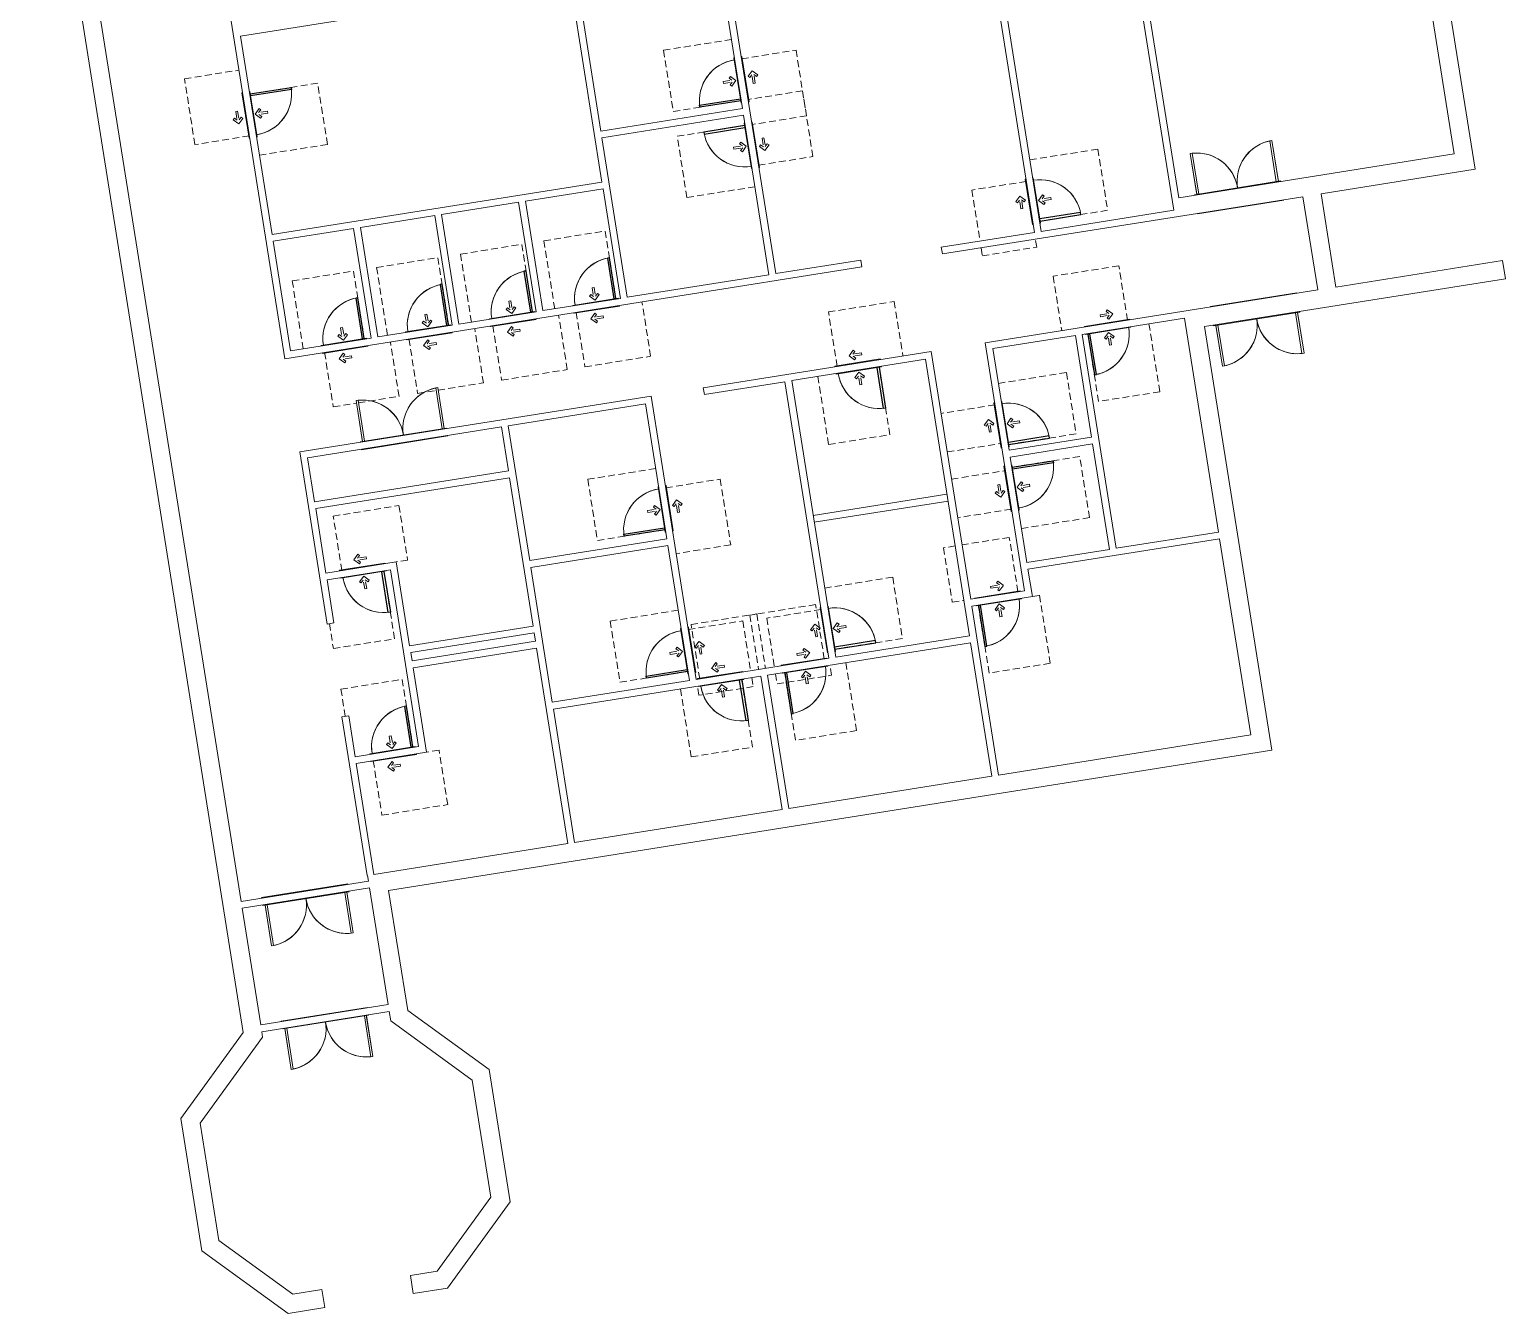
# Model space of a CAD drawing. Header units: inches. Extents: x -1419 to 1615, y -3948 to 1352.
# Drawn here: x 329 to 1615, y -3948 to -2830 of the extents above; entities that cross this region are included whole.
import ezdxf

# ---------------------------------------------------------------- set-up
doc = ezdxf.new("R2010")
doc.units = ezdxf.units.IN
doc.header["$MEASUREMENT"] = 0
doc.linetypes.add('ADA Clearance', pattern=[9, 6, -3])
for name, color, linetype, lineweight in [('A-DOOR', 31, 'Continuous', 15), ('A-DOOR-FRAM', 31, 'Continuous', 9), ('A-WALL', 113, 'Continuous', 15)]:
    doc.layers.add(name, color=color, linetype=linetype, lineweight=lineweight)

# ---------------------------------------------------------------- blocks, each defined once
blk = doc.blocks.new('Door-Single_CE_ - HM Door-2_ HM Frame-5203391-ROOF')
at = {"layer": 'A-DOOR', "linetype": 'ADA Clearance', "lineweight": 9}
for p, q in [((-18, 51), (40, 51)), ((-18, 3), (-18, 51)), ((40, 51), (40, 3)), ((-2, 14.8), (-6.3, 10.5)), ((-0.8, 13.5), (-2.9, 11.4)), ((-0.8, 13.5), (-2, 14.8)), ((-2, 6.3), (-6.3, 10.5)), ((4.8, 11.4), (-2.9, 11.4)), ((4.8, 9.7), (-2.9, 9.7)), ((-0.8, 7.5), (-2.9, 9.7)), ((-0.8, 7.5), (-2, 6.3)), ((4.8, 11.4), (4.8, 9.7)), ((-36, -3), (-36, -63)), ((-4.3, -9.1), (0, -4.9)), ((-3, -10.4), (-4.3, -9.1)), ((-3, -10.4), (-0.9, -8.2)), ((-0.9, -16), (-0.9, -8.2)), ((4.2, -9.1), (0, -4.9)), ((0.9, -16), (0.9, -8.2)), ((3, -10.4), (0.9, -8.2)), ((3, -10.4), (4.2, -9.1)), ((18, -63), (18, -3)), ((0.9, -16), (-0.9, -16)), ((-36, -63), (18, -63))]:
    blk.add_line(p, q, dxfattribs=at)
at = {"layer": 'A-DOOR'}
for p, q in [((16.2, -39.5), (16.2, -3.5)), ((16.2, -3.5), (18, -3.5)), ((18, -3.5), (18, -39.5)), ((18, -39.5), (16.2, -39.5))]:
    blk.add_line(p, q, dxfattribs=at)
at = {"layer": 'A-DOOR', "lineweight": 25}
for p, q in [((16.2, -39.5), (16.2, -3.5)), ((18, -3.5), (16.2, -3.5)), ((18, -3.5), (18, -39.5)), ((18, -39.5), (16.2, -39.5))]:
    blk.add_line(p, q, dxfattribs=at)
at = {"layer": 'A-DOOR', "lineweight": 9}
for start in [179.5, 179.5, 179.5, 180.0012]:
    blk.add_arc((18, -3.5), 36, start, 270, dxfattribs=at)
at = {"layer": 'A-DOOR-FRAM'}
for p, q in [((-20, 3.5), (20, 3.5)), ((-20, 3), (-20, 3.5)), ((20, 3.5), (20, 3)), ((-20, -3.5), (-20, -3)), ((20, -3.5), (-20, -3.5)), ((20, -3), (20, -3.5))]:
    blk.add_line(p, q, dxfattribs=at)
blk = doc.blocks.new('Door-Single_CE_ - HM Door-2_ HM Frame-V1-ROOF')
at = {"layer": 'A-DOOR', "linetype": 'ADA Clearance', "lineweight": 9}
for p, q in [((-36, 63), (18, 63)), ((-36, 3), (-36, 63)), ((18, 63), (18, 3)), ((-0.9, 16), (-0.9, 8.2)), ((0.9, 16), (-0.9, 16)), ((0.9, 16), (0.9, 8.2)), ((-3, 10.4), (-4.3, 9.1)), ((-4.3, 9.1), (0, 4.9)), ((-3, 10.4), (-0.9, 8.2)), ((4.2, 9.1), (0, 4.9)), ((3, 10.4), (0.9, 8.2)), ((3, 10.4), (4.2, 9.1)), ((-18, -3), (-18, -51)), ((-2, -6.3), (-6.3, -10.5)), ((-2, -14.8), (-6.3, -10.5)), ((-0.8, -7.5), (-2.9, -9.7)), ((4.8, -9.7), (-2.9, -9.7)), ((4.8, -11.4), (-2.9, -11.4)), ((-0.8, -13.5), (-2.9, -11.4)), ((-0.8, -7.5), (-2, -6.3)), ((4.8, -11.4), (4.8, -9.7)), ((40, -51), (40, -3)), ((-0.8, -13.5), (-2, -14.8)), ((-18, -51), (2.5, -51)), ((4.2, -51), (40, -51))]:
    blk.add_line(p, q, dxfattribs=at)
at = {"layer": 'A-DOOR'}
for p, q in [((18, 39.5), (16.2, 39.5)), ((16.2, 39.5), (16.2, 3.5)), ((18, 3.5), (18, 39.5)), ((16.2, 3.5), (18, 3.5))]:
    blk.add_line(p, q, dxfattribs=at)
at = {"layer": 'A-DOOR', "lineweight": 25}
for p, q in [((18, 39.5), (16.2, 39.5)), ((16.2, 39.5), (16.2, 3.5)), ((18, 3.5), (18, 39.5)), ((18, 3.5), (16.2, 3.5))]:
    blk.add_line(p, q, dxfattribs=at)
at = {"layer": 'A-DOOR', "lineweight": 9}
for end in [179.9988, 180.5, 180.5, 180.5]:
    blk.add_arc((18, 3.5), 36, 90, end, dxfattribs=at)
at = {"layer": 'A-DOOR-FRAM'}
for p, q in [((-20, 3.5), (20, 3.5)), ((-20, 3), (-20, 3.5)), ((20, 3.5), (20, 3)), ((-20, -3.5), (-20, -3)), ((20, -3.5), (-20, -3.5)), ((20, -3), (20, -3.5))]:
    blk.add_line(p, q, dxfattribs=at)
blk = doc.blocks.new('Door-Single_CE_ - HM Door-2_ HM Frame-V2-ROOF')
at = {"layer": 'A-DOOR', "linetype": 'ADA Clearance', "lineweight": 9}
for p, q in [((-36, 63), (18, 63)), ((-36, 3), (-36, 63)), ((18, 63), (18, 3)), ((-0.9, 16), (-0.9, 8.2)), ((0.9, 16), (-0.9, 16)), ((0.9, 16), (0.9, 8.2)), ((-3, 10.4), (-4.3, 9.1)), ((-4.3, 9.1), (0, 4.9)), ((-3, 10.4), (-0.9, 8.2)), ((4.2, 9.1), (0, 4.9)), ((3, 10.4), (0.9, 8.2)), ((3, 10.4), (4.2, 9.1)), ((-18, -3), (-18, -51)), ((-2, -6.3), (-6.3, -10.5)), ((-2, -14.8), (-6.3, -10.5)), ((-0.8, -7.5), (-2.9, -9.7)), ((4.8, -9.7), (-2.9, -9.7)), ((4.8, -11.4), (-2.9, -11.4)), ((-0.8, -13.5), (-2.9, -11.4)), ((-0.8, -7.5), (-2, -6.3)), ((4.8, -11.4), (4.8, -9.7)), ((40, -51), (40, -3)), ((-0.8, -13.5), (-2, -14.8)), ((-18, -51), (-1.8, -51)), ((0, -51), (40, -51))]:
    blk.add_line(p, q, dxfattribs=at)
at = {"layer": 'A-DOOR'}
for p, q in [((18, 39.5), (16.2, 39.5)), ((16.2, 39.5), (16.2, 3.5)), ((18, 3.5), (18, 39.5)), ((16.2, 3.5), (18, 3.5))]:
    blk.add_line(p, q, dxfattribs=at)
at = {"layer": 'A-DOOR', "lineweight": 25}
for p, q in [((18, 39.5), (16.2, 39.5)), ((16.2, 39.5), (16.2, 3.5)), ((18, 3.5), (18, 39.5)), ((18, 3.5), (16.2, 3.5))]:
    blk.add_line(p, q, dxfattribs=at)
at = {"layer": 'A-DOOR', "lineweight": 9}
for end in [179.9988, 180.5, 180.5, 180.5]:
    blk.add_arc((18, 3.5), 36, 90, end, dxfattribs=at)
at = {"layer": 'A-DOOR-FRAM'}
for p, q in [((-20, 3.5), (20, 3.5)), ((-20, 3), (-20, 3.5)), ((20, 3.5), (20, 3)), ((-20, -3.5), (-20, -3)), ((20, -3.5), (-20, -3.5)), ((20, -3), (20, -3.5))]:
    blk.add_line(p, q, dxfattribs=at)
blk = doc.blocks.new('Door-Single_CE_ - HM Door-2_ HM Frame-5203334-ROOF')
at = {"layer": 'A-DOOR', "linetype": 'ADA Clearance', "lineweight": 9}
for p, q in [((-36, 63), (18, 63)), ((-36, 3), (-36, 63)), ((18, 63), (18, 3)), ((-0.9, 16), (-0.9, 8.2)), ((0.9, 16), (-0.9, 16)), ((0.9, 16), (0.9, 8.2)), ((-3, 10.4), (-4.3, 9.1)), ((-4.3, 9.1), (0, 4.9)), ((-3, 10.4), (-0.9, 8.2)), ((4.2, 9.1), (0, 4.9)), ((3, 10.4), (0.9, 8.2)), ((3, 10.4), (4.2, 9.1)), ((-18, -3), (-18, -51)), ((-2, -6.3), (-6.3, -10.5)), ((-2, -14.8), (-6.3, -10.5)), ((-0.8, -7.5), (-2.9, -9.7)), ((4.8, -9.7), (-2.9, -9.7)), ((4.8, -11.4), (-2.9, -11.4)), ((-0.8, -13.5), (-2.9, -11.4)), ((-0.8, -7.5), (-2, -6.3)), ((4.8, -11.4), (4.8, -9.7)), ((40, -51), (40, -3)), ((-0.8, -13.5), (-2, -14.8)), ((-18, -51), (40, -51))]:
    blk.add_line(p, q, dxfattribs=at)
at = {"layer": 'A-DOOR'}
for p, q in [((18, 39.5), (16.2, 39.5)), ((16.2, 39.5), (16.2, 3.5)), ((18, 3.5), (18, 39.5)), ((16.2, 3.5), (18, 3.5))]:
    blk.add_line(p, q, dxfattribs=at)
at = {"layer": 'A-DOOR', "lineweight": 25}
for p, q in [((18, 39.5), (16.2, 39.5)), ((16.2, 39.5), (16.2, 3.5)), ((18, 3.5), (18, 39.5)), ((18, 3.5), (16.2, 3.5))]:
    blk.add_line(p, q, dxfattribs=at)
at = {"layer": 'A-DOOR', "lineweight": 9}
for end in [179.9988, 180.5, 180.5, 180.5]:
    blk.add_arc((18, 3.5), 36, 90, end, dxfattribs=at)
at = {"layer": 'A-DOOR-FRAM'}
for p, q in [((-20, 3.5), (20, 3.5)), ((-20, 3), (-20, 3.5)), ((20, 3.5), (20, 3)), ((-20, -3.5), (-20, -3)), ((20, -3.5), (-20, -3.5)), ((20, -3), (20, -3.5))]:
    blk.add_line(p, q, dxfattribs=at)
blk = doc.blocks.new('Door-Single_CE_ - HM Door-2_ HM Frame-V3-ROOF')
at = {"layer": 'A-DOOR', "linetype": 'ADA Clearance', "lineweight": 9}
for p, q in [((-36, 63), (18, 63)), ((-36, 3), (-36, 63)), ((18, 63), (18, 3)), ((-0.9, 16), (-0.9, 8.2)), ((0.9, 16), (-0.9, 16)), ((0.9, 16), (0.9, 8.2)), ((-3, 10.4), (-4.3, 9.1)), ((-4.3, 9.1), (0, 4.9)), ((-3, 10.4), (-0.9, 8.2)), ((4.2, 9.1), (0, 4.9)), ((3, 10.4), (0.9, 8.2)), ((3, 10.4), (4.2, 9.1)), ((-18, -3), (-18, -51)), ((-2, -6.3), (-6.3, -10.5)), ((-2, -14.8), (-6.3, -10.5)), ((-0.8, -7.5), (-2.9, -9.7)), ((4.8, -9.7), (-2.9, -9.7)), ((4.8, -11.4), (-2.9, -11.4)), ((-0.8, -13.5), (-2.9, -11.4)), ((-0.8, -7.5), (-2, -6.3)), ((4.8, -11.4), (4.8, -9.7)), ((40, -51), (40, -3.5)), ((-0.8, -13.5), (-2, -14.8)), ((-18, -51), (40, -51))]:
    blk.add_line(p, q, dxfattribs=at)
at = {"layer": 'A-DOOR'}
for p, q in [((18, 39.5), (16.2, 39.5)), ((16.2, 39.5), (16.2, 3.5)), ((18, 3.5), (18, 39.5)), ((16.2, 3.5), (18, 3.5))]:
    blk.add_line(p, q, dxfattribs=at)
at = {"layer": 'A-DOOR', "lineweight": 25}
for p, q in [((18, 39.5), (16.2, 39.5)), ((16.2, 39.5), (16.2, 3.5)), ((18, 3.5), (18, 39.5)), ((18, 3.5), (16.2, 3.5))]:
    blk.add_line(p, q, dxfattribs=at)
at = {"layer": 'A-DOOR', "lineweight": 9}
for end in [179.9988, 180.5, 180.5, 180.5]:
    blk.add_arc((18, 3.5), 36, 90, end, dxfattribs=at)
at = {"layer": 'A-DOOR-FRAM'}
for p, q in [((-20, 3.5), (20, 3.5)), ((-20, 3), (-20, 3.5)), ((20, 3.5), (20, 3)), ((-20, -3.5), (-20, -3)), ((20, -3.5), (-20, -3.5)), ((20, -3), (20, -3.5))]:
    blk.add_line(p, q, dxfattribs=at)
blk = doc.blocks.new('Door-Single_CE_ - HM Door-2_ HM Frame-V4-ROOF')
at = {"layer": 'A-DOOR', "linetype": 'ADA Clearance', "lineweight": 9}
for p, q in [((-18, 51), (40, 51)), ((-18, 3), (-18, 51)), ((40, 51), (40, 3.5)), ((-2, 14.8), (-6.3, 10.5)), ((-0.8, 13.5), (-2.9, 11.4)), ((-0.8, 13.5), (-2, 14.8)), ((-2, 6.3), (-6.3, 10.5)), ((4.8, 11.4), (-2.9, 11.4)), ((4.8, 9.7), (-2.9, 9.7)), ((-0.8, 7.5), (-2.9, 9.7)), ((-0.8, 7.5), (-2, 6.3)), ((4.8, 11.4), (4.8, 9.7)), ((-36, -3), (-36, -63)), ((-4.3, -9.1), (0, -4.9)), ((-3, -10.4), (-4.3, -9.1)), ((-3, -10.4), (-0.9, -8.2)), ((-0.9, -16), (-0.9, -8.2)), ((4.2, -9.1), (0, -4.9)), ((0.9, -16), (0.9, -8.2)), ((3, -10.4), (0.9, -8.2)), ((3, -10.4), (4.2, -9.1)), ((18, -63), (18, -3)), ((0.9, -16), (-0.9, -16)), ((-36, -63), (18, -63))]:
    blk.add_line(p, q, dxfattribs=at)
at = {"layer": 'A-DOOR'}
for p, q in [((16.2, -39.5), (16.2, -3.5)), ((16.2, -3.5), (18, -3.5)), ((18, -3.5), (18, -39.5)), ((18, -39.5), (16.2, -39.5))]:
    blk.add_line(p, q, dxfattribs=at)
at = {"layer": 'A-DOOR', "lineweight": 25}
for p, q in [((16.2, -39.5), (16.2, -3.5)), ((18, -3.5), (16.2, -3.5)), ((18, -3.5), (18, -39.5)), ((18, -39.5), (16.2, -39.5))]:
    blk.add_line(p, q, dxfattribs=at)
at = {"layer": 'A-DOOR', "lineweight": 9}
for start in [179.5, 179.5, 179.5, 180.0012]:
    blk.add_arc((18, -3.5), 36, start, 270, dxfattribs=at)
at = {"layer": 'A-DOOR-FRAM'}
for p, q in [((-20, 3.5), (20, 3.5)), ((-20, 3), (-20, 3.5)), ((20, 3.5), (20, 3)), ((-20, -3.5), (-20, -3)), ((20, -3.5), (-20, -3.5)), ((20, -3), (20, -3.5))]:
    blk.add_line(p, q, dxfattribs=at)
blk = doc.blocks.new('Door-Single_CE_ - HM Door-2_ HM Frame-V5-ROOF')
at = {"layer": 'A-DOOR', "linetype": 'ADA Clearance', "lineweight": 9}
for p, q in [((-36, 63), (18, 63)), ((-36, 3), (-36, 63)), ((18, 63), (18, 3)), ((-0.9, 16), (-0.9, 8.2)), ((0.9, 16), (-0.9, 16)), ((0.9, 16), (0.9, 8.2)), ((-3, 10.4), (-4.3, 9.1)), ((-4.3, 9.1), (0, 4.9)), ((-3, 10.4), (-0.9, 8.2)), ((4.2, 9.1), (0, 4.9)), ((3, 10.4), (0.9, 8.2)), ((3, 10.4), (4.2, 9.1)), ((-18, -3), (-18, -51)), ((-2, -6.3), (-6.3, -10.5)), ((-2, -14.8), (-6.3, -10.5)), ((-0.8, -7.5), (-2.9, -9.7)), ((4.8, -9.7), (-2.9, -9.7)), ((4.8, -11.4), (-2.9, -11.4)), ((-0.8, -13.5), (-2.9, -11.4)), ((-0.8, -7.5), (-2, -6.3)), ((4.8, -11.4), (4.8, -9.7)), ((40, -3), (33, -3)), ((40, -51), (40, -3)), ((-0.8, -13.5), (-2, -14.8)), ((-18, -51), (27, -51)), ((33, -51), (40, -51))]:
    blk.add_line(p, q, dxfattribs=at)
at = {"layer": 'A-DOOR'}
for p, q in [((18, 39.5), (16.2, 39.5)), ((16.2, 39.5), (16.2, 3.5)), ((18, 3.5), (18, 39.5)), ((16.2, 3.5), (18, 3.5))]:
    blk.add_line(p, q, dxfattribs=at)
at = {"layer": 'A-DOOR', "lineweight": 25}
for p, q in [((18, 39.5), (16.2, 39.5)), ((16.2, 39.5), (16.2, 3.5)), ((18, 3.5), (18, 39.5)), ((18, 3.5), (16.2, 3.5))]:
    blk.add_line(p, q, dxfattribs=at)
at = {"layer": 'A-DOOR', "lineweight": 9}
for end in [179.9988, 180.5, 180.5, 180.5]:
    blk.add_arc((18, 3.5), 36, 90, end, dxfattribs=at)
at = {"layer": 'A-DOOR-FRAM'}
for p, q in [((-20, 3.5), (20, 3.5)), ((-20, 3), (-20, 3.5)), ((20, 3.5), (20, 3)), ((-20, -3.5), (-20, -3)), ((20, -3.5), (-20, -3.5)), ((20, -3), (20, -3.5))]:
    blk.add_line(p, q, dxfattribs=at)
blk = doc.blocks.new('Door-Single_CE_ - HM Door-2_ HM Frame-V6-ROOF')
at = {"layer": 'A-DOOR', "linetype": 'ADA Clearance', "lineweight": 9}
for p, q in [((-36, 63), (18, 63)), ((-36, 3), (-36, 63)), ((18, 63), (18, 3)), ((-0.9, 16), (-0.9, 8.2)), ((0.9, 16), (-0.9, 16)), ((0.9, 16), (0.9, 8.2)), ((-3, 10.4), (-4.3, 9.1)), ((-4.3, 9.1), (0, 4.9)), ((-3, 10.4), (-0.9, 8.2)), ((4.2, 9.1), (0, 4.9)), ((3, 10.4), (0.9, 8.2)), ((3, 10.4), (4.2, 9.1)), ((-18, -3), (-18, -50.4)), ((-2, -6.3), (-6.3, -10.5)), ((-2, -14.8), (-6.3, -10.5)), ((-0.8, -7.5), (-2.9, -9.7)), ((4.8, -9.7), (-2.9, -9.7)), ((4.8, -11.4), (-2.9, -11.4)), ((-0.8, -13.5), (-2.9, -11.4)), ((-0.8, -7.5), (-2, -6.3)), ((4.8, -11.4), (4.8, -9.7)), ((40, -50.4), (40, -3.5)), ((-0.8, -13.5), (-2, -14.8))]:
    blk.add_line(p, q, dxfattribs=at)
at = {"layer": 'A-DOOR'}
for p, q in [((18, 39.5), (16.2, 39.5)), ((16.2, 39.5), (16.2, 3.5)), ((18, 3.5), (18, 39.5)), ((16.2, 3.5), (18, 3.5))]:
    blk.add_line(p, q, dxfattribs=at)
at = {"layer": 'A-DOOR', "lineweight": 25}
for p, q in [((18, 39.5), (16.2, 39.5)), ((16.2, 39.5), (16.2, 3.5)), ((18, 3.5), (18, 39.5)), ((18, 3.5), (16.2, 3.5))]:
    blk.add_line(p, q, dxfattribs=at)
at = {"layer": 'A-DOOR', "lineweight": 9}
for end in [179.9988, 180.5, 180.5, 180.5]:
    blk.add_arc((18, 3.5), 36, 90, end, dxfattribs=at)
at = {"layer": 'A-DOOR-FRAM'}
for p, q in [((-20, 3.5), (20, 3.5)), ((-20, 3), (-20, 3.5)), ((20, 3.5), (20, 3)), ((-20, -3.5), (-20, -3)), ((20, -3.5), (-20, -3.5)), ((20, -3), (20, -3.5))]:
    blk.add_line(p, q, dxfattribs=at)
blk = doc.blocks.new('Door-Single_CE_ - HM Door-2_ HM Frame-V7-ROOF')
at = {"layer": 'A-DOOR', "linetype": 'ADA Clearance', "lineweight": 9}
for p, q in [((-18, 3), (-18, 50.4)), ((40, 50.4), (40, 3.5)), ((-2, 14.8), (-6.3, 10.5)), ((-0.8, 13.5), (-2.9, 11.4)), ((-0.8, 13.5), (-2, 14.8)), ((-2, 6.3), (-6.3, 10.5)), ((4.8, 11.4), (-2.9, 11.4)), ((4.8, 9.7), (-2.9, 9.7)), ((-0.8, 7.5), (-2.9, 9.7)), ((-0.8, 7.5), (-2, 6.3)), ((4.8, 11.4), (4.8, 9.7)), ((-36, -3), (-36, -63)), ((-4.3, -9.1), (0, -4.9)), ((-3, -10.4), (-4.3, -9.1)), ((-3, -10.4), (-0.9, -8.2)), ((-0.9, -16), (-0.9, -8.2)), ((4.2, -9.1), (0, -4.9)), ((0.9, -16), (0.9, -8.2)), ((3, -10.4), (0.9, -8.2)), ((3, -10.4), (4.2, -9.1)), ((18, -63), (18, -3)), ((0.9, -16), (-0.9, -16)), ((-36, -63), (18, -63))]:
    blk.add_line(p, q, dxfattribs=at)
at = {"layer": 'A-DOOR'}
for p, q in [((16.2, -39.5), (16.2, -3.5)), ((16.2, -3.5), (18, -3.5)), ((18, -3.5), (18, -39.5)), ((18, -39.5), (16.2, -39.5))]:
    blk.add_line(p, q, dxfattribs=at)
at = {"layer": 'A-DOOR', "lineweight": 25}
for p, q in [((16.2, -39.5), (16.2, -3.5)), ((18, -3.5), (16.2, -3.5)), ((18, -3.5), (18, -39.5)), ((18, -39.5), (16.2, -39.5))]:
    blk.add_line(p, q, dxfattribs=at)
at = {"layer": 'A-DOOR', "lineweight": 9}
for start in [179.5, 179.5, 179.5, 180.0012]:
    blk.add_arc((18, -3.5), 36, start, 270, dxfattribs=at)
at = {"layer": 'A-DOOR-FRAM'}
for p, q in [((-20, 3.5), (20, 3.5)), ((-20, 3), (-20, 3.5)), ((20, 3.5), (20, 3)), ((-20, -3.5), (-20, -3)), ((20, -3.5), (-20, -3.5)), ((20, -3), (20, -3.5))]:
    blk.add_line(p, q, dxfattribs=at)
blk = doc.blocks.new('Door-Single_CE_ - HM Door-2_ HM Frame-V8-ROOF')
at = {"layer": 'A-DOOR', "linetype": 'ADA Clearance', "lineweight": 9}
for p, q in [((-36, 63), (18, 63)), ((-36, 3), (-36, 63)), ((18, 63), (18, 3)), ((-0.9, 16), (-0.9, 8.2)), ((0.9, 16), (-0.9, 16)), ((0.9, 16), (0.9, 8.2)), ((-29.7, 3), (-36, 3)), ((-3, 10.4), (-4.3, 9.1)), ((-4.3, 9.1), (0, 4.9)), ((-3, 10.4), (-0.9, 8.2)), ((4.2, 9.1), (0, 4.9)), ((3, 10.4), (0.9, 8.2)), ((3, 10.4), (4.2, 9.1)), ((-18, -3), (-18, -51)), ((-2, -6.3), (-6.3, -10.5)), ((-2, -14.8), (-6.3, -10.5)), ((-0.8, -7.5), (-2.9, -9.7)), ((4.8, -9.7), (-2.9, -9.7)), ((4.8, -11.4), (-2.9, -11.4)), ((-0.8, -13.5), (-2.9, -11.4)), ((-0.8, -7.5), (-2, -6.3)), ((4.8, -11.4), (4.8, -9.7)), ((40, -3), (29.7, -3)), ((40, -51), (40, -3)), ((-0.8, -13.5), (-2, -14.8)), ((-18, -51), (23.7, -51)), ((29.7, -51), (40, -51))]:
    blk.add_line(p, q, dxfattribs=at)
at = {"layer": 'A-DOOR'}
for p, q in [((18, 39.5), (16.2, 39.5)), ((16.2, 39.5), (16.2, 3.5)), ((18, 3.5), (18, 39.5)), ((16.2, 3.5), (18, 3.5))]:
    blk.add_line(p, q, dxfattribs=at)
at = {"layer": 'A-DOOR', "lineweight": 25}
for p, q in [((18, 39.5), (16.2, 39.5)), ((16.2, 39.5), (16.2, 3.5)), ((18, 3.5), (18, 39.5)), ((18, 3.5), (16.2, 3.5))]:
    blk.add_line(p, q, dxfattribs=at)
at = {"layer": 'A-DOOR', "lineweight": 9}
for end in [179.9988, 180.5, 180.5, 180.5]:
    blk.add_arc((18, 3.5), 36, 90, end, dxfattribs=at)
at = {"layer": 'A-DOOR-FRAM'}
for p, q in [((-20, 3.5), (20, 3.5)), ((-20, 3), (-20, 3.5)), ((20, 3.5), (20, 3)), ((-20, -3.5), (-20, -3)), ((20, -3.5), (-20, -3.5)), ((20, -3), (20, -3.5))]:
    blk.add_line(p, q, dxfattribs=at)
blk = doc.blocks.new('Door-Single_CE_ - HM Door-2_ HM Frame-V9-ROOF')
at = {"layer": 'A-DOOR', "linetype": 'ADA Clearance', "lineweight": 9}
for p, q in [((-36, 63), (18, 63)), ((-36, 3), (-36, 63)), ((18, 63), (18, 3)), ((-0.9, 16), (-0.9, 8.2)), ((0.9, 16), (-0.9, 16)), ((0.9, 16), (0.9, 8.2)), ((-3, 10.4), (-4.3, 9.1)), ((-4.3, 9.1), (0, 4.9)), ((-3, 10.4), (-0.9, 8.2)), ((4.2, 9.1), (0, 4.9)), ((3, 10.4), (0.9, 8.2)), ((3, 10.4), (4.2, 9.1)), ((-18, -3), (-18, -51)), ((-2, -6.3), (-6.3, -10.5)), ((-2, -14.8), (-6.3, -10.5)), ((-0.8, -7.5), (-2.9, -9.7)), ((4.8, -9.7), (-2.9, -9.7)), ((4.8, -11.4), (-2.9, -11.4)), ((-0.8, -13.5), (-2.9, -11.4)), ((-0.8, -7.5), (-2, -6.3)), ((4.8, -11.4), (4.8, -9.7)), ((40, -3), (31, -3)), ((40, -51), (40, -3)), ((-0.8, -13.5), (-2, -14.8)), ((-18, -51), (25, -51)), ((31, -51), (40, -51))]:
    blk.add_line(p, q, dxfattribs=at)
at = {"layer": 'A-DOOR'}
for p, q in [((18, 39.5), (16.2, 39.5)), ((16.2, 39.5), (16.2, 3.5)), ((18, 3.5), (18, 39.5)), ((16.2, 3.5), (18, 3.5))]:
    blk.add_line(p, q, dxfattribs=at)
at = {"layer": 'A-DOOR', "lineweight": 25}
for p, q in [((18, 39.5), (16.2, 39.5)), ((16.2, 39.5), (16.2, 3.5)), ((18, 3.5), (18, 39.5)), ((18, 3.5), (16.2, 3.5))]:
    blk.add_line(p, q, dxfattribs=at)
at = {"layer": 'A-DOOR', "lineweight": 9}
for end in [179.9988, 180.5, 180.5, 180.5]:
    blk.add_arc((18, 3.5), 36, 90, end, dxfattribs=at)
at = {"layer": 'A-DOOR-FRAM'}
for p, q in [((-20, 3.5), (20, 3.5)), ((-20, 3), (-20, 3.5)), ((20, 3.5), (20, 3)), ((-20, -3.5), (-20, -3)), ((20, -3.5), (-20, -3.5)), ((20, -3), (20, -3.5))]:
    blk.add_line(p, q, dxfattribs=at)
blk = doc.blocks.new('Door-Single_CE_ - HM Door-2_ HM Frame-V10-ROOF')
at = {"layer": 'A-DOOR', "linetype": 'ADA Clearance', "lineweight": 9}
for p, q in [((-18, 51), (26, 51)), ((-18, 3), (-18, 51)), ((32, 51), (40, 51)), ((40, 51), (40, 3)), ((-2, 14.8), (-6.3, 10.5)), ((-0.8, 13.5), (-2.9, 11.4)), ((-0.8, 13.5), (-2, 14.8)), ((-2, 6.3), (-6.3, 10.5)), ((4.8, 11.4), (-2.9, 11.4)), ((4.8, 9.7), (-2.9, 9.7)), ((-0.8, 7.5), (-2.9, 9.7)), ((-0.8, 7.5), (-2, 6.3)), ((4.8, 11.4), (4.8, 9.7)), ((40, 3), (32, 3)), ((-36, -3), (-36, -63)), ((-4.3, -9.1), (0, -4.9)), ((-3, -10.4), (-4.3, -9.1)), ((-3, -10.4), (-0.9, -8.2)), ((-0.9, -16), (-0.9, -8.2)), ((4.2, -9.1), (0, -4.9)), ((0.9, -16), (0.9, -8.2)), ((3, -10.4), (0.9, -8.2)), ((3, -10.4), (4.2, -9.1)), ((18, -63), (18, -3)), ((0.9, -16), (-0.9, -16)), ((-36, -63), (18, -63))]:
    blk.add_line(p, q, dxfattribs=at)
at = {"layer": 'A-DOOR'}
for p, q in [((16.2, -39.5), (16.2, -3.5)), ((16.2, -3.5), (18, -3.5)), ((18, -3.5), (18, -39.5)), ((18, -39.5), (16.2, -39.5))]:
    blk.add_line(p, q, dxfattribs=at)
at = {"layer": 'A-DOOR', "lineweight": 25}
for p, q in [((16.2, -39.5), (16.2, -3.5)), ((18, -3.5), (16.2, -3.5)), ((18, -3.5), (18, -39.5)), ((18, -39.5), (16.2, -39.5))]:
    blk.add_line(p, q, dxfattribs=at)
at = {"layer": 'A-DOOR', "lineweight": 9}
for start in [179.5, 179.5, 179.5, 180.0012]:
    blk.add_arc((18, -3.5), 36, start, 270, dxfattribs=at)
at = {"layer": 'A-DOOR-FRAM'}
for p, q in [((-20, 3.5), (20, 3.5)), ((-20, 3), (-20, 3.5)), ((20, 3.5), (20, 3)), ((-20, -3.5), (-20, -3)), ((20, -3.5), (-20, -3.5)), ((20, -3), (20, -3.5))]:
    blk.add_line(p, q, dxfattribs=at)
blk = doc.blocks.new('Door-Single_CE_ - HM Door-2_ HM Frame-V11-ROOF')
at = {"layer": 'A-DOOR', "linetype": 'ADA Clearance', "lineweight": 9}
for p, q in [((-18, 51), (40, 51)), ((-18, 3), (-18, 51)), ((40, 51), (40, 3)), ((-2, 14.8), (-6.3, 10.5)), ((-0.8, 13.5), (-2.9, 11.4)), ((-0.8, 13.5), (-2, 14.8)), ((-2, 6.3), (-6.3, 10.5)), ((4.8, 11.4), (-2.9, 11.4)), ((4.8, 9.7), (-2.9, 9.7)), ((-0.8, 7.5), (-2.9, 9.7)), ((-0.8, 7.5), (-2, 6.3)), ((4.8, 11.4), (4.8, 9.7)), ((40, 3), (30, 3)), ((-4.3, -9.1), (0, -4.9)), ((-3, -10.4), (-4.3, -9.1)), ((-3, -10.4), (-0.9, -8.2)), ((-0.9, -16), (-0.9, -8.2)), ((4.2, -9.1), (0, -4.9)), ((0.9, -16), (0.9, -8.2)), ((3, -10.4), (0.9, -8.2)), ((3, -10.4), (4.2, -9.1)), ((18, -63), (18, -3)), ((0.9, -16), (-0.9, -16)), ((-36, -41), (-36, -63)), ((-36, -63), (18, -63))]:
    blk.add_line(p, q, dxfattribs=at)
at = {"layer": 'A-DOOR'}
for p, q in [((16.2, -39.5), (16.2, -3.5)), ((16.2, -3.5), (18, -3.5)), ((18, -3.5), (18, -39.5)), ((18, -39.5), (16.2, -39.5))]:
    blk.add_line(p, q, dxfattribs=at)
at = {"layer": 'A-DOOR', "lineweight": 25}
for p, q in [((16.2, -39.5), (16.2, -3.5)), ((18, -3.5), (16.2, -3.5)), ((18, -3.5), (18, -39.5)), ((18, -39.5), (16.2, -39.5))]:
    blk.add_line(p, q, dxfattribs=at)
at = {"layer": 'A-DOOR', "lineweight": 9}
for start in [179.5, 179.5, 179.5, 180.0012]:
    blk.add_arc((18, -3.5), 36, start, 270, dxfattribs=at)
at = {"layer": 'A-DOOR-FRAM'}
for p, q in [((-20, 3.5), (20, 3.5)), ((-20, 3), (-20, 3.5)), ((20, 3.5), (20, 3)), ((-20, -3.5), (-20, -3)), ((20, -3.5), (-20, -3.5)), ((20, -3), (20, -3.5))]:
    blk.add_line(p, q, dxfattribs=at)
blk = doc.blocks.new('Door-Single_CE_ - HM Door-2_ HM Frame-V12-ROOF')
at = {"layer": 'A-DOOR', "linetype": 'ADA Clearance', "lineweight": 9}
for p, q in [((-36, 63), (18, 63)), ((-36, 39.1), (-36, 63)), ((18, 63), (18, 3)), ((-0.9, 16), (-0.9, 8.2)), ((0.9, 16), (-0.9, 16)), ((0.9, 16), (0.9, 8.2)), ((-3, 10.4), (-4.3, 9.1)), ((-4.3, 9.1), (0, 4.9)), ((-3, 10.4), (-0.9, 8.2)), ((4.2, 9.1), (0, 4.9)), ((3, 10.4), (0.9, 8.2)), ((3, 10.4), (4.2, 9.1)), ((-18, -3), (-18, -51)), ((-2, -6.3), (-6.3, -10.5)), ((-2, -14.8), (-6.3, -10.5)), ((-0.8, -7.5), (-2.9, -9.7)), ((4.8, -9.7), (-2.9, -9.7)), ((4.8, -11.4), (-2.9, -11.4)), ((-0.8, -13.5), (-2.9, -11.4)), ((-0.8, -7.5), (-2, -6.3)), ((4.8, -11.4), (4.8, -9.7)), ((40, -3), (29, -3)), ((40, -51), (40, -3)), ((-0.8, -13.5), (-2, -14.8)), ((-18, -51), (40, -51))]:
    blk.add_line(p, q, dxfattribs=at)
at = {"layer": 'A-DOOR'}
for p, q in [((18, 39.5), (16.2, 39.5)), ((16.2, 39.5), (16.2, 3.5)), ((18, 3.5), (18, 39.5)), ((16.2, 3.5), (18, 3.5))]:
    blk.add_line(p, q, dxfattribs=at)
at = {"layer": 'A-DOOR', "lineweight": 25}
for p, q in [((18, 39.5), (16.2, 39.5)), ((16.2, 39.5), (16.2, 3.5)), ((18, 3.5), (18, 39.5)), ((18, 3.5), (16.2, 3.5))]:
    blk.add_line(p, q, dxfattribs=at)
at = {"layer": 'A-DOOR', "lineweight": 9}
for end in [179.9988, 180.5, 180.5, 180.5]:
    blk.add_arc((18, 3.5), 36, 90, end, dxfattribs=at)
at = {"layer": 'A-DOOR-FRAM'}
for p, q in [((-20, 3.5), (20, 3.5)), ((-20, 3), (-20, 3.5)), ((20, 3.5), (20, 3)), ((-20, -3.5), (-20, -3)), ((20, -3.5), (-20, -3.5)), ((20, -3), (20, -3.5))]:
    blk.add_line(p, q, dxfattribs=at)
blk = doc.blocks.new('Door-Double-Lite_CE_ - WD Door-2_ HM Frame-LG Lite-5205926-ROOF')
at = {"layer": 'A-DOOR'}
for p, q in [((-36, 39.5), (-36, 3.5)), ((-34.2, 39.5), (-36, 39.5)), ((-34.2, 3.5), (-34.2, 39.5)), ((36, 39.5), (34.2, 39.5)), ((34.2, 39.5), (34.2, 3.5)), ((36, 3.5), (36, 39.5)), ((-36, 3.5), (-34.2, 3.5)), ((34.2, 3.5), (36, 3.5))]:
    blk.add_line(p, q, dxfattribs=at)
at = {"layer": 'A-DOOR', "lineweight": 9}
for p, q in [((-36, 3.2), (-36, 39.5)), ((36, 3.2), (36, 39.5))]:
    blk.add_line(p, q, dxfattribs=at)
for centre, start, end in [((-36, 3.5), 359.5, 90), ((-36, 3.5), 0.0012, 87.2067), ((36, 3.5), 90, 180.5), ((36, 3.5), 92.7843, 179.9988)]:
    blk.add_arc(centre, 36, start, end, dxfattribs=at)
at = {"layer": 'A-DOOR-FRAM'}
for p, q in [((-38, 3.5), (38, 3.5)), ((-38, 3), (-38, 3.5)), ((38, 3.5), (38, 3)), ((-38, -3.5), (-38, -3)), ((38, -3.5), (-38, -3.5)), ((38, -3), (38, -3.5))]:
    blk.add_line(p, q, dxfattribs=at)
blk = doc.blocks.new('Door-Double-Lite_CE_ - WD Door-2_ HM Frame-LG Lite-5206062-ROOF')
at = {"layer": 'A-DOOR'}
for p, q in [((-36, 44.5), (-36, 8.5)), ((-34.2, 44.5), (-36, 44.5)), ((-34.2, 8.5), (-34.2, 44.5)), ((36, 44.5), (34.2, 44.5)), ((34.2, 44.5), (34.2, 8.5)), ((36, 8.5), (36, 44.5)), ((-36, 8.5), (-34.2, 8.5)), ((34.2, 8.5), (36, 8.5))]:
    blk.add_line(p, q, dxfattribs=at)
at = {"layer": 'A-DOOR', "lineweight": 9}
for p, q in [((-36, 8.2), (-36, 44.5)), ((36, 8.2), (36, 44.5))]:
    blk.add_line(p, q, dxfattribs=at)
for centre, start, end in [((-36, 8.5), 359.5, 90), ((-36, 8.5), 0.0012, 87.2067), ((36, 8.5), 90, 180.5), ((36, 8.5), 92.7843, 179.9988)]:
    blk.add_arc(centre, 36, start, end, dxfattribs=at)
at = {"layer": 'A-DOOR-FRAM'}
for p, q in [((-38, 8.5), (38, 8.5)), ((-38, 8), (-38, 8.5)), ((38, 8.5), (38, 8)), ((-38, -8.5), (-38, -8)), ((38, -8.5), (-38, -8.5)), ((38, -8), (38, -8.5))]:
    blk.add_line(p, q, dxfattribs=at)

msp = doc.modelspace()

# ---------------------------------------------------------------- linework, layer by layer
at = {"layer": 'A-WALL'}
for p, q in [((1426.6, -1932.4), (1588.8, -2951.6)), ((1570.5, -2938.3), (1502.1, -2508.2)), ((551.9, -3116.7), (457.1, -2521.2)), ((515.7, -3703.7), (329.5, -2533.4)), ((346.5, -2538.8), (513.7, -3589.5)), ((1262.1, -2546.4), (1330.5, -2976.5)), ((1204.8, -3006.6), (1137, -2580.5)), ((911.7, -2616.3), (979.6, -3042.5)), ((1326.2, -2987.3), (1281.6, -2707.3)), ((1166.1, -2725.7), (1210.7, -3005.7)), ((950.6, -2898.7), (928.9, -2762.4)), ((800.6, -2789.9), (513.3, -2835.7)), ((828.1, -2962.8), (800.6, -2789.9)), ((805.5, -2782.1), (827.1, -2918.4)), ((513.3, -2835.7), (540.8, -3008.5)), ((827.1, -2918.4), (950.6, -2898.7)), ((951.5, -2904.6), (828.1, -2924.3)), ((973.6, -3043.5), (951.5, -2904.6)), ((828.1, -2924.3), (850.2, -3063.1)), ((1330.5, -2976.5), (1570.5, -2938.3)), ((1588.8, -2951.6), (1454.5, -2973)), ((540.8, -3008.5), (828.1, -2962.8)), ((829.1, -2968.7), (761.4, -2979.5)), ((844.3, -3064.1), (829.1, -2968.7)), ((755.5, -2980.4), (688.4, -2991.1)), ((770.7, -3075.8), (755.5, -2980.4)), ((761.4, -2979.5), (776.6, -3074.8)), ((1438.7, -2975.5), (1124.7, -3025.4)), ((1451.7, -3056.8), (1438.7, -2975.5)), ((1454.5, -2973), (1467.5, -3054.3)), ((682.4, -2992), (617.7, -3002.3)), ((697.6, -3087.4), (682.4, -2992)), ((688.4, -2991.1), (703.5, -3086.5)), ((1210.7, -3005.7), (1326.2, -2987.3)), ((611.8, -3003.3), (541.7, -3014.4)), ((627, -3098.7), (611.8, -3003.3)), ((617.7, -3002.3), (632.9, -3097.7)), ((1123.7, -3019.5), (1204.8, -3006.6)), ((541.7, -3014.4), (556.9, -3109.8)), ((1124.7, -3025.4), (1123.7, -3019.5)), ((979.6, -3042.5), (1053.6, -3030.8)), ((1054.6, -3036.7), (1053.6, -3030.8)), ((1467.5, -3054.3), (1612.6, -3031.2)), ((1615.2, -3047), (1612.6, -3031.2)), ((1054.6, -3036.7), (551.9, -3116.7)), ((850.2, -3063.1), (973.6, -3043.5)), ((1615.2, -3047), (1352.9, -3088.7)), ((1161.8, -3102.9), (1451.7, -3056.8)), ((776.6, -3074.8), (844.3, -3064.1)), ((703.5, -3086.5), (770.7, -3075.8)), ((1335.5, -3081.3), (1246.4, -3095.5)), ((1365.2, -3267.7), (1335.5, -3081.3)), ((632.9, -3097.7), (697.6, -3087.4)), ((1240.5, -3096.5), (1168.6, -3107.9)), ((1254.6, -3185), (1240.5, -3096.5)), ((1246.4, -3095.5), (1276, -3281.8)), ((1352.9, -3088.7), (1411.6, -3457.7)), ((556.9, -3109.8), (627, -3098.7)), ((916.4, -3142), (1114.9, -3110.4)), ((1114.9, -3110.4), (1149.3, -3326.3)), ((1196.1, -3318.9), (1161.8, -3102.9)), ((1168.6, -3107.9), (1182.7, -3196.4)), ((1109.9, -3117.2), (993.4, -3135.8)), ((1148.3, -3358.2), (1109.9, -3117.2)), ((987.5, -3136.7), (917.3, -3147.9)), ((1025.8, -3377.7), (987.5, -3136.7)), ((993.4, -3135.8), (1031.7, -3376.8)), ((564.8, -3197.9), (871, -3149.2)), ((871, -3149.2), (910.3, -3396.1)), ((916.4, -3142), (917.3, -3147.9)), ((866, -3156.1), (746.5, -3175.1)), ((884.7, -3273.6), (866, -3156.1)), ((746.5, -3175.1), (765.2, -3292.6)), ((740.6, -3176), (571.7, -3202.9)), ((746.7, -3214.5), (740.6, -3176)), ((1182.7, -3196.4), (1254.6, -3185)), ((588.7, -3347.8), (564.8, -3197.9)), ((1255.5, -3190.9), (1183.7, -3202.4)), ((1270.1, -3282.8), (1255.5, -3190.9)), ((571.7, -3202.9), (577.8, -3241.4)), ((1183.7, -3202.4), (1198.3, -3294.2)), ((577.8, -3241.4), (746.7, -3214.5)), ((747.6, -3220.5), (578.8, -3247.3)), ((768.2, -3349.6), (747.6, -3220.5)), ((1012.1, -3253.3), (1128.6, -3234.8)), ((578.8, -3247.3), (587.7, -3303.4)), ((1129.6, -3240.7), (1013, -3259.2)), ((765.2, -3292.6), (884.7, -3273.6)), ((1366.1, -3273.6), (1199.2, -3300.1)), ((1276, -3281.8), (1365.2, -3267.7)), ((1393.3, -3444.4), (1366.1, -3273.6)), ((885.6, -3279.5), (766.1, -3298.5)), ((904.3, -3397), (885.6, -3279.5)), ((1198.3, -3294.2), (1270.1, -3282.8)), ((587.7, -3303.4), (648.9, -3293.6)), ((643.9, -3300.5), (588.6, -3309.3)), ((668.4, -3454.6), (643.9, -3300.5)), ((648.9, -3293.6), (660.5, -3366.7)), ((766.1, -3298.5), (784.8, -3416)), ((1199.2, -3300.1), (1203, -3323.8)), ((588.6, -3309.3), (594.6, -3346.8)), ((1149.3, -3326.3), (1196.1, -3318.9)), ((1203, -3323.8), (1150.2, -3332.2)), ((1150.2, -3332.2), (1173.6, -3479.4)), ((588.7, -3347.8), (594.6, -3346.8)), ((660.5, -3366.7), (768.2, -3349.6)), ((769.1, -3355.5), (661.5, -3372.6)), ((770.3, -3362.9), (769.1, -3355.5)), ((662.7, -3380), (770.3, -3362.9)), ((1149.2, -3364.1), (972.4, -3392.3)), ((1031.7, -3376.8), (1148.3, -3358.2)), ((1167.7, -3480.3), (1149.2, -3364.1)), ((661.5, -3372.6), (662.7, -3380)), ((771.2, -3368.8), (663.6, -3386)), ((798.3, -3539.1), (771.2, -3368.8)), ((910.3, -3396.1), (1025.8, -3377.7)), ((663.6, -3386), (675.3, -3459.5)), ((966.5, -3393.2), (785.8, -3422)), ((985, -3509.4), (966.5, -3393.2)), ((972.4, -3392.3), (990.9, -3508.5)), ((784.8, -3416), (904.3, -3397)), ((601.5, -3428.7), (607.5, -3427.7)), ((623.5, -3566.9), (601.5, -3428.7)), ((607.5, -3427.7), (613.1, -3463.4)), ((785.8, -3422), (804.3, -3538.2)), ((1173.6, -3479.4), (1393.3, -3444.4)), ((613.1, -3463.4), (668.4, -3454.6)), ((1411.6, -3457.7), (642.3, -3580.1)), ((675.3, -3459.5), (614.1, -3469.3)), ((614.1, -3469.3), (629.5, -3566)), ((990.9, -3508.5), (1167.7, -3480.3)), ((804.3, -3538.2), (985, -3509.4)), ((629.5, -3566), (798.3, -3539.1)), ((513.7, -3589.5), (624.8, -3571.8)), ((623.5, -3566.9), (624, -3566.9)), ((624.8, -3571.8), (624, -3566.9)), ((625.7, -3577.7), (514.7, -3595.4)), ((641.9, -3679.4), (625.7, -3577.7)), ((642.3, -3580.1), (658.9, -3684.5)), ((514.7, -3595.4), (530.9, -3697.1)), ((530.9, -3697.1), (641.9, -3679.4)), ((642.8, -3685.4), (531.8, -3703)), ((642.8, -3685.4), (644.1, -3693.6)), ((658.9, -3684.5), (729.9, -3736)), ((715.1, -3745.1), (644.1, -3693.6)), ((461.3, -3778.7), (515.7, -3703.7)), ((532.5, -3707.7), (478.1, -3782.8)), ((531.8, -3703), (532.5, -3707.7)), ((729.9, -3736), (748.2, -3851.2)), ((731.4, -3847.2), (715.1, -3745.1)), ((479.6, -3894), (461.3, -3778.7)), ((478.1, -3782.8), (494.3, -3884.9)), ((684.6, -3911.6), (731.4, -3847.2)), ((748.2, -3851.2), (693.7, -3926.4)), ((554.8, -3948.5), (479.6, -3894)), ((494.3, -3884.9), (558.8, -3931.7)), ((661.2, -3915.4), (684.6, -3911.6)), ((661.2, -3915.4), (663.7, -3931.2)), ((558.8, -3931.7), (584.2, -3927.6)), ((584.2, -3927.6), (586.7, -3943.4)), ((693.7, -3926.4), (663.7, -3931.2)), ((554.8, -3948.5), (586.7, -3943.4))]:
    msp.add_line(p, q, dxfattribs=at)

# ---------------------------------------------------------------- block references
at = {"layer": 'A-DOOR', "lineweight": 9}
for name, p, rotation in [('Door-Single_CE_ - HM Door-2_ HM Frame-V4-ROOF', (949.6, -2873.6), 279.0418951029598), ('Door-Single_CE_ - HM Door-2_ HM Frame-5203391-ROOF', (521.1, -2904.3), 99.04189510295983), ('Door-Single_CE_ - HM Door-2_ HM Frame-V3-ROOF', (958.7, -2930.8), 99.04189510295983), ('Door-Single_CE_ - HM Door-2_ HM Frame-V5-ROOF', (1203.5, -2979.5), 279.0418951029598), ('Door-Single_CE_ - HM Door-2_ HM Frame-5203334-ROOF', (823, -3070.5), 9.041895102959792), ('Door-Single_CE_ - HM Door-2_ HM Frame-5203334-ROOF', (750.4, -3082.1), 9.041895102959792), ('Door-Single_CE_ - HM Door-2_ HM Frame-V2-ROOF', (677.3, -3093.7), 9.041895102959792), ('Door-Single_CE_ - HM Door-2_ HM Frame-5203334-ROOF', (1268.6, -3088.9), 189.0418951029598), ('Door-Single_CE_ - HM Door-2_ HM Frame-V1-ROOF', (603.8, -3105.4), 9.041895102959792), ('Door-Single_CE_ - HM Door-2_ HM Frame-5203391-ROOF', (1051.2, -3123.5), 9.041895102959831), ('Door-Single_CE_ - HM Door-2_ HM Frame-V6-ROOF', (1176.1, -3174.2), 279.0418951029598), ('Door-Single_CE_ - HM Door-2_ HM Frame-V7-ROOF', (1184.9, -3229.5), 99.04189510295983), ('Door-Single_CE_ - HM Door-2_ HM Frame-5203391-ROOF', (883.6, -3247.4), 279.0418951029598), ('Door-Single_CE_ - HM Door-2_ HM Frame-V11-ROOF', (619.8, -3301.3), 9.041895102959792), ('Door-Single_CE_ - HM Door-2_ HM Frame-V8-ROOF', (1173.2, -3325.5), 189.0418951029598), ('Door-Single_CE_ - HM Door-2_ HM Frame-V9-ROOF', (1024.8, -3352.5), 279.0418951029595), ('Door-Single_CE_ - HM Door-2_ HM Frame-V10-ROOF', (903.2, -3370.9), 279.0418951029598), ('Door-Single_CE_ - HM Door-2_ HM Frame-5203334-ROOF', (1004.5, -3384.1), 189.0418951029598), ('Door-Single_CE_ - HM Door-2_ HM Frame-5203391-ROOF', (931.5, -3395.7), 9.041895102959792), ('Door-Single_CE_ - HM Door-2_ HM Frame-V12-ROOF', (646.2, -3461.1), 9.041895102959954)]:
    msp.add_blockref(name, p, dxfattribs=dict(at, rotation=rotation))
at = {"layer": 'A-DOOR'}
for name, p, rotation in [('Door-Double-Lite_CE_ - WD Door-2_ HM Frame-LG Lite-5206062-ROOF', (1383.1, -2976.2), 9.041895102959792), ('Door-Double-Lite_CE_ - WD Door-2_ HM Frame-LG Lite-5206062-ROOF', (1397.1, -3073.6), 189.0418951029598), ('Door-Double-Lite_CE_ - WD Door-2_ HM Frame-LG Lite-5205926-ROOF', (655.7, -3186.5), 9.041895102959792), ('Door-Double-Lite_CE_ - WD Door-2_ HM Frame-LG Lite-5205926-ROOF', (569.7, -3583.6), 189.0418951029598), ('Door-Double-Lite_CE_ - WD Door-2_ HM Frame-LG Lite-5205926-ROOF', (586.8, -3691.2), 189.0418951029598)]:
    msp.add_blockref(name, p, dxfattribs=dict(at, rotation=rotation))

doc.saveas('drawing.dxf')
